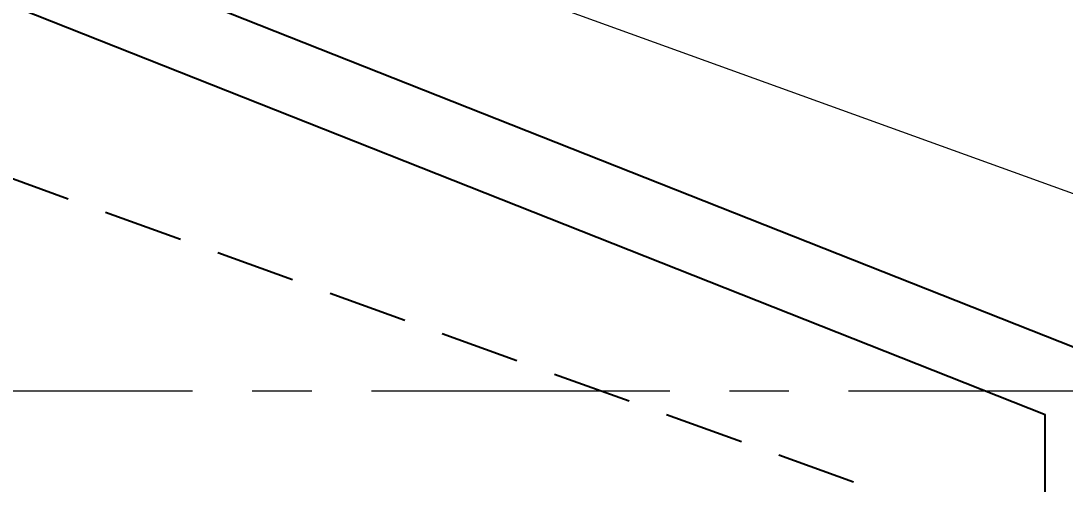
# Model space of a CAD drawing. Header units: metres. Extents: x 60101 to 1133747, y -540 to 107947.
# Drawn here: x 579835 to 583119, y 52833 to 54289 of the extents above; entities that cross this region are included whole.
import ezdxf

# ---------------------------------------------------------------- set-up
doc = ezdxf.new("R2010")
doc.units = ezdxf.units.M
doc.header["$LTSCALE"] = 5
doc.header["$PDMODE"] = 3
doc.header["$PDSIZE"] = 20
doc.linetypes.add('CENTER', pattern=[2, 1.25, -0.25, 0.25, -0.25])
doc.linetypes.add('HIDDEN', pattern=[0.375, 0.25, -0.125])
for name, color, linetype in [('A-DIM', 2, 'Continuous'), ('A-hatch', 251, 'Continuous'), ('A-PLOT BOUNDARY', 1, 'Continuous'), ('A-TEXT', 3, 'Continuous')]:
    doc.layers.add(name, color=color, linetype=linetype)
doc.layers.add('A-FLOR-GRID', color=252, linetype='CENTER', lineweight=9)
doc.styles.add('CEN GOTHIC', font='GOTHIC.TTF', dxfattribs={"width": 0.7})
doc.styles.add('century', font='GOTHIC.TTF', dxfattribs={"width": 0.8})
doc.dimstyles.new('1-50', dxfattribs={"dimscale": 50, "dimtxt": 5, "dimasz": 1.25, "dimexe": 1, "dimexo": 1, "dimgap": 0, "dimtad": 0, "dimdec": 0, "dimrnd": 5, "dimzin": 12, "dimdsep": 46, "dimtxsty": 'CEN GOTHIC', "dimblk": 'ARCHTICK', "dimcen": 1, "dimdle": 1, "dimclrd": 6, "dimclre": 6, "dimclrt": 256, "dimadec": 0, "dimazin": 3, "dimtfac": 1, "dimtdec": 0, "dimtmove": 1, "dimatfit": 2, "dimfxl": 5, "dimfxlon": 1, "dimtvp": 0.75, "dimtolj": 1, "dimtzin": 12, "dimlwd": 18, "dimlwe": 18, "dimarcsym": 0})

# ---------------------------------------------------------------- blocks, each defined once
blk = doc.blocks.new('_ArchTick')
at = {"color": 0, "linetype": 'ByBlock', "const_width": 0.15}
blk.add_lwpolyline([(-0.5, -0.5), (0.5, 0.5)], dxfattribs=at)
blk = doc.blocks.new('*D386')
at = {"layer": 'A-DIM', "color": 6, "lineweight": 18, "transparency": 16777216}
for p, q in [((562958.9981315618, 60773.24887508611), (563060.9292262372, 61055.40140819232)), ((586245.564737994, 52360.68847984532), (586347.4958326694, 52642.84101295154))]:
    blk.add_line(p, q, dxfattribs=at)
at = {"layer": 'A-DIM', "lineweight": 18, "transparency": 16777216}
blk.add_line((562996.9152882736, 61025.36450178723), (586377.5327390746, 52578.82707498796), dxfattribs=at)
at = {"layer": 'Defpoints', "color": 0, "transparency": 16777216}
for p in [(562856.41667273, 60489.29608765381), (586330.5073168902, 52595.81559076719), (586142.9832791622, 52076.73569241306)]:
    blk.add_point(p, dxfattribs=at)
at = {"layer": 'A-DIM', "lineweight": 18, "transparency": 16777216, "xscale": 62.5, "yscale": 62.5, "zscale": 62.5}
for p, rotation in [((563043.940710458, 61008.37598600797), 160.1371189231768), ((586330.5073168902, 52595.81559076719), 340.1371189231768)]:
    blk.add_blockref('_ArchTick', p, dxfattribs=dict(at, rotation=rotation))
at = {"layer": 'A-DIM', "transparency": 16777216, "insert": (574821.0475531656, 57172.52888122335), "char_height": 500, "attachment_point": 5, "rotation": 340.13711892317684, "style": 'century'}
blk.add_mtext('\\A1;24760', dxfattribs=at)
blk = doc.blocks.new('COL.CEN')
at = {"layer": 'A-FLOR-GRID', "ltscale": 150}
blk.add_line((-10036.26838279075, 17331.90794201626), (13356.59099061473, 17331.90794201626), dxfattribs=at)
blk = doc.blocks.new('COL WITH GRID')
at = {"layer": 'A-TEXT'}
blk.add_blockref('COL.CEN', (-8092.389425362577, -1757.19115636585), dxfattribs=at)

msp = doc.modelspace()

# ---------------------------------------------------------------- linework, layer by layer
at = {"layer": 'A-hatch', "linetype": 'HIDDEN', "ltscale": 200}
msp.add_line((584217.1880263323, 52203.25237885257), (563299.2267447049, 59744.89468208095), dxfattribs=at)
at = {"layer": 'A-PLOT BOUNDARY', "lineweight": 25, "ltscale": 100}
msp.add_line((586142.9832791621, 52076.73569241306), (574770.9693555767, 56576.73717227718), dxfattribs=at)
msp.add_lwpolyline([(583056.2981730041, 51269.28408578719), (583056.2981730041, 53050.810237962), (574692.7068299525, 56360.35361995289), (563058.623808996, 60180.81053995198), (561258.8826587878, 40769.8976587369), (561501.2981730038, 40769.8976587369)], dxfattribs=at)

# ---------------------------------------------------------------- block references
msp.add_blockref('COL WITH GRID', (579566.3575196421, 37551.57030557218))

# ---------------------------------------------------------------- dimensions: what is measured, and where the dimension line sits
at = {"layer": 'A-DIM', "color": 1}
dim = msp.add_aligned_dim(p1=(562856.4166727299, 60489.29608765384), p2=(586142.9832791621, 52076.73569241306), distance=551.9141288290962, dimstyle='1-50', override={"dimtxt": 10, "dimtxsty": 'century', "dimblk": 'ArchTick', "dimclrd": 256, "dimclre": 6}, dxfattribs=at)
dim.commit()
dim.dimension.update_dxf_attribs({"geometry": '*D386', "text_midpoint": (574821.0475531656, 57172.52888122335)})

doc.saveas('drawing.dxf')
